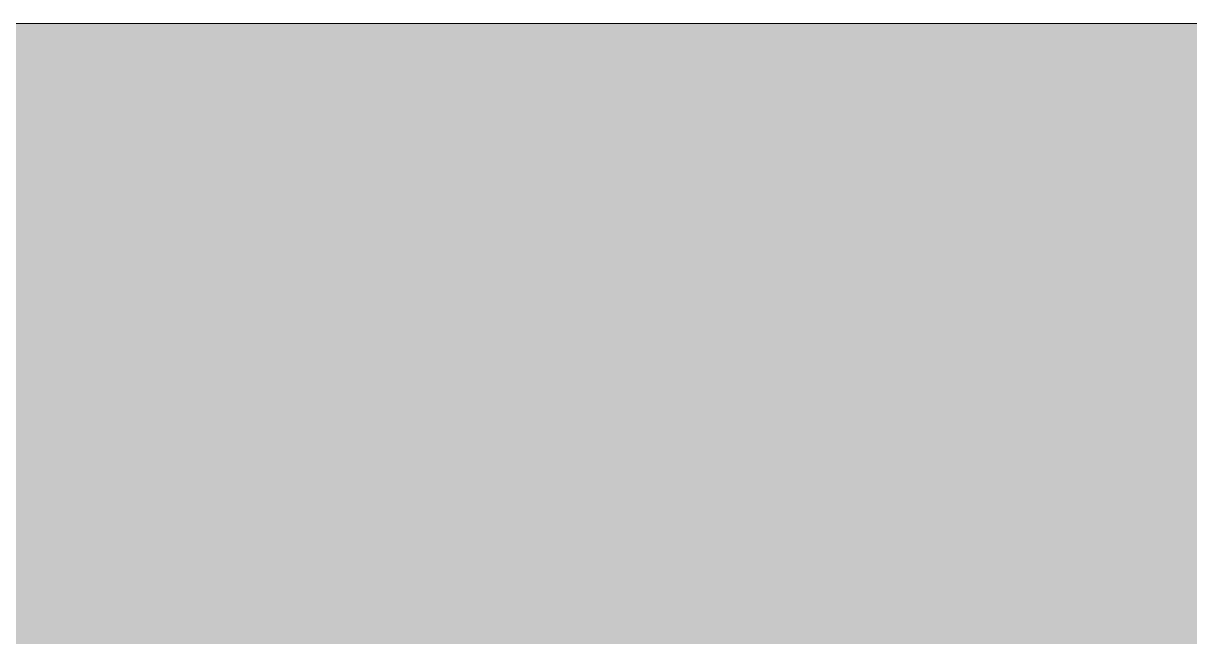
# Model space of a CAD drawing. Header units: millimetres. Extents: x -280308 to 6402717, y -14 to 2073074.
# Drawn here: x 20601 to 22404, y 748051 to 748999 of the extents above; entities that cross this region are included whole.
import ezdxf

# ---------------------------------------------------------------- set-up
doc = ezdxf.new("R2010")
doc.units = ezdxf.units.MM
doc.layers.get('0').update_dxf_attribs({"lineweight": 0})
doc.layers.add('A-ALINE-6', color=117, linetype='Continuous', lineweight=9)
doc.layers.add('ARSIR', color=251, linetype='Continuous', lineweight=0)

# ---------------------------------------------------------------- blocks, each defined once
blk = doc.blocks.new('A$C7136d0a8')
at = {"layer": 'ARSIR', "ltscale": 0.25}
h = blk.add_hatch(dxfattribs=at)
h.set_pattern_fill('GRASS', color=256, scale=5)
h.set_pattern_definition([(90, (50509.295, -365730.92), (-89.802561, 89.802561), [23.8125, -155.792622]), (45, (50509.3, -365730.92), (-89.80256, 89.80256), [23.8125, -103.1875]), (135, (50509.3, -365730.92), (-89.80256, -89.80256), [23.8125, -103.1875])])
h.paths.add_polyline_path([(36067.2, -26082.7), (36067.2, -24432.7), (39717.2, -24432.7), (39717.2, -26082.7)])
h.paths.add_polyline_path([(52417.2, -26082.7), (52417.2, -24432.7), (56067.2, -24432.7), (56067.2, -26082.7)])
h.paths.add_polyline_path([(48067.2, -26082.7), (48067.2, -24432.7), (51717.2, -24432.7), (51717.2, -26082.7)])
h.paths.add_polyline_path([(40417.2, -26082.7), (40417.2, -24432.7), (44067.2, -24432.7), (44067.2, -26082.7)])
h.paths.add_polyline_path([(35067.2, -23432.7), (57992.2, -23432.7), (57992.2, -27082.7), (35067.2, -27082.7)])
at = {"layer": 'A-ALINE-6'}
blk.add_line((48992.2, -23432.7), (35067.2, -23432.7), dxfattribs=at)

msp = doc.modelspace()

# ---------------------------------------------------------------- block references
at = {"ltscale": 0.25}
msp.add_blockref('A$C7136d0a8', (-26452.8, 772431.3), dxfattribs=at)

doc.saveas('drawing.dxf')
